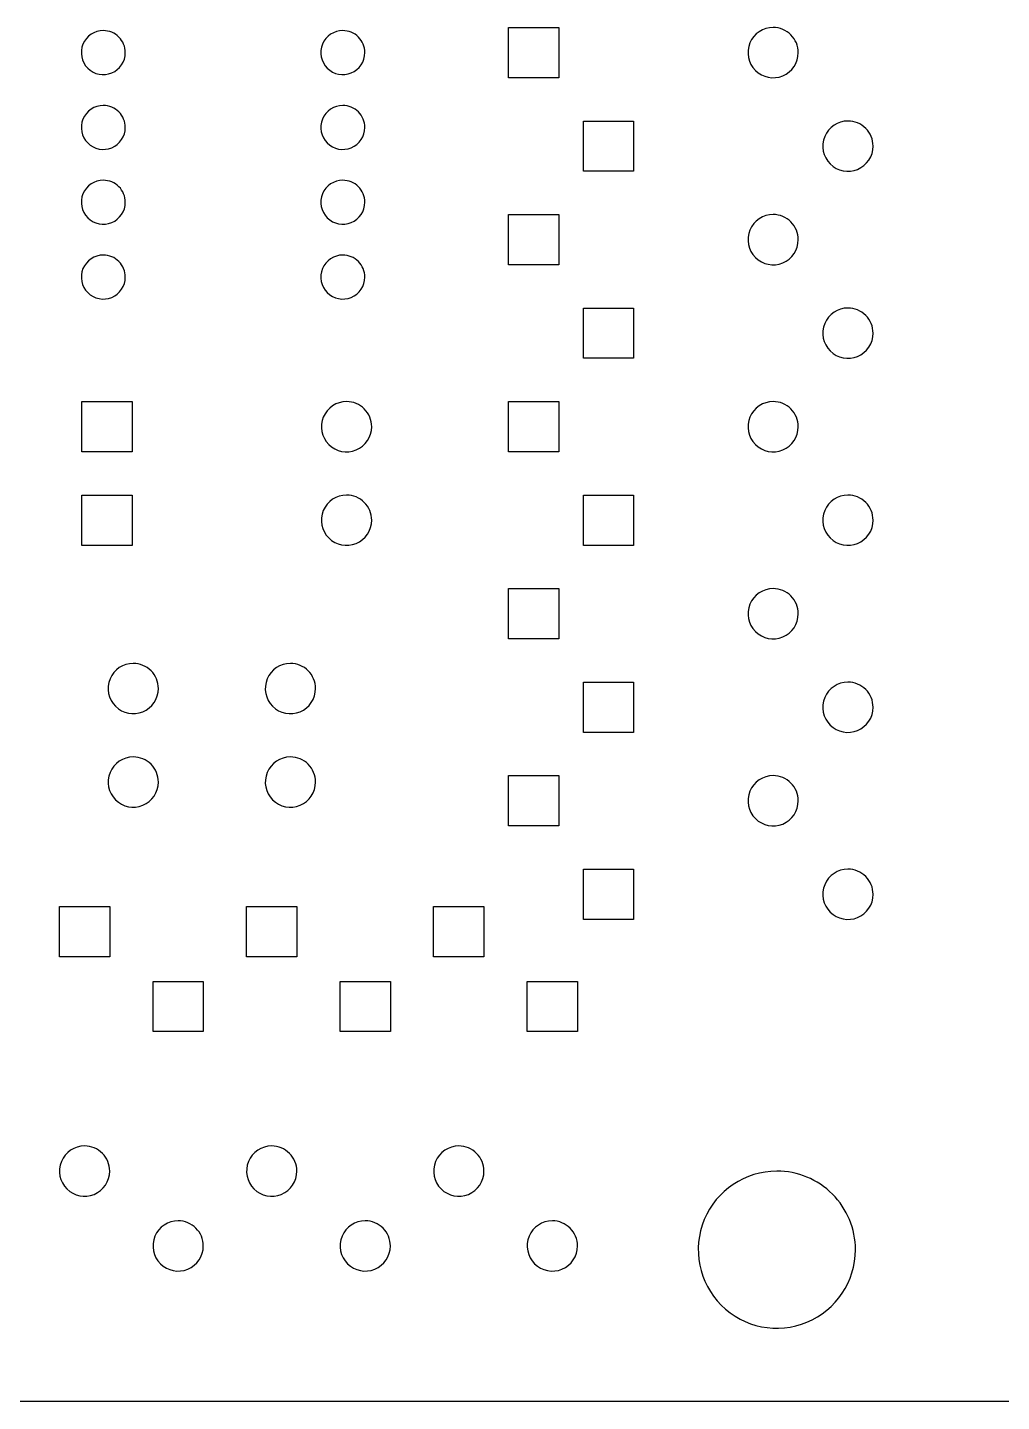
# Model space of a CAD drawing. Extents: x 2 to 288, y -137 to -43.
# Drawn here: x 145.07 to 176.06, y -136.91 to -93.18 of the extents above; entities that cross this region are included whole.
import ezdxf

# ---------------------------------------------------------------- set-up
doc = ezdxf.new("R2010")
doc.units = 0
doc.layers.get('0').update_dxf_attribs({"linetype": 'CONTINUOUS'})

msp = doc.modelspace()

# ---------------------------------------------------------------- linework, layer by layer
at = {"color": 7}
for points in [[(147.484297, -93.275811)], [(155.104287, -93.275811)], [(160.376479, -94.775809), (160.376479, -93.175811), (161.976477, -93.175811), (161.976477, -94.775809)], [(168.796468, -93.175811)], [(147.484297, -95.65706)], [(155.104287, -95.65706)], [(162.757728, -97.75237), (162.757728, -96.152372), (164.357726, -96.152372), (164.357726, -97.75237)], [(171.177717, -96.152372)], [(147.484297, -98.038309)], [(155.104287, -98.038309)], [(160.376479, -100.728931), (160.376479, -99.128933), (161.976477, -99.128933), (161.976477, -100.728931)], [(168.796468, -99.128933)], [(147.484297, -100.419557)], [(155.104287, -100.419557)], [(162.757728, -103.705492), (162.757728, -102.105494), (164.357726, -102.105494), (164.357726, -103.705492)], [(171.177717, -102.105494)], [(146.803367, -106.682053), (146.803367, -105.082055), (148.403365, -105.082055), (148.403365, -106.682053)], [(155.223356, -105.082055)], [(160.376479, -106.682053), (160.376479, -105.082055), (161.976477, -105.082055), (161.976477, -106.682053)], [(168.796468, -105.082055)], [(146.803367, -109.658614), (146.803367, -108.058616), (148.403365, -108.058616), (148.403365, -109.658614)], [(155.223356, -108.058616)], [(162.757728, -109.658614), (162.757728, -108.058616), (164.357726, -108.058616), (164.357726, -109.658614)], [(171.177717, -108.058616)], [(160.376479, -112.635175), (160.376479, -111.035177), (161.976477, -111.035177), (161.976477, -112.635175)], [(168.796468, -111.035177)], [(148.437426, -113.416426)], [(153.437419, -113.416426)], [(162.757728, -115.611736), (162.757728, -114.011738), (164.357726, -114.011738), (164.357726, -115.611736)], [(171.177717, -114.011738)], [(148.437426, -116.392987)], [(153.437419, -116.392987)], [(160.376479, -118.588297), (160.376479, -116.988299), (161.976477, -116.988299), (161.976477, -118.588297)], [(168.796468, -116.988299)], [(162.757728, -121.564858), (162.757728, -119.96486), (164.357726, -119.96486), (164.357726, -121.564858)], [(171.177717, -119.96486)], [(146.088986, -121.155485), (147.688984, -121.155485), (147.688984, -122.755483), (146.088986, -122.755483)], [(152.042108, -121.155485), (153.642106, -121.155485), (153.642106, -122.755483), (152.042108, -122.755483)], [(157.99523, -121.155485), (159.595228, -121.155485), (159.595228, -122.755483), (157.99523, -122.755483)], [(149.065547, -123.536734), (150.665545, -123.536734), (150.665545, -125.136731), (149.065547, -125.136731)], [(155.018669, -123.536734), (156.618667, -123.536734), (156.618667, -125.136731), (155.018669, -125.136731)], [(160.971791, -123.536734), (162.571789, -123.536734), (162.571789, -125.136731), (160.971791, -125.136731)], [(146.888985, -128.775475)], [(152.842107, -128.775475)], [(158.795229, -128.775475)], [(168.915537, -129.575795)], [(149.865546, -131.156723)], [(155.818668, -131.156723)], [(161.77179, -131.156723)]]:
    msp.add_lwpolyline(points, close=True, dxfattribs=at)
msp.add_lwpolyline([(231.4672, -136.908476), (58.738642, -136.908476)], dxfattribs=at)
for points in [[(147.484297, -93.275811), (147.201174, -93.275811), (146.945929, -93.44636), (146.837582, -93.707932)], [(147.979271, -93.480836), (147.847996, -93.349561), (147.669949, -93.275811), (147.484297, -93.275811)], [(148.184296, -93.97581), (148.184296, -93.790159), (148.110547, -93.612111), (147.979271, -93.480836)], [(155.104287, -93.275811), (154.821164, -93.275811), (154.565919, -93.44636), (154.457572, -93.707932)], [(155.599261, -93.480836), (155.467986, -93.349561), (155.289938, -93.275811), (155.104287, -93.275811)], [(155.804286, -93.97581), (155.804286, -93.790159), (155.730536, -93.612111), (155.599261, -93.480836)], [(168.796468, -93.175811), (168.472898, -93.175811), (168.18119, -93.370725), (168.057365, -93.669664)], [(169.362152, -93.410125), (169.212124, -93.260096), (169.008641, -93.175811), (168.796468, -93.175811)], [(169.596467, -93.97581), (169.596467, -93.763637), (169.512181, -93.560154), (169.362152, -93.410125)], [(146.837582, -93.707932), (146.729236, -93.969504), (146.789125, -94.270586), (146.989323, -94.470784)], [(147.752175, -94.622525), (148.013747, -94.514178), (148.184296, -94.258933), (148.184296, -93.97581)], [(154.457572, -93.707932), (154.349226, -93.969504), (154.409115, -94.270586), (154.609313, -94.470784)], [(155.372165, -94.622525), (155.633737, -94.514178), (155.804286, -94.258933), (155.804286, -93.97581)], [(168.057365, -93.669664), (167.933541, -93.968603), (168.001985, -94.312697), (168.230783, -94.541495)], [(169.102614, -94.714913), (169.401553, -94.591088), (169.596467, -94.299379), (169.596467, -93.97581)], [(146.989323, -94.470784), (147.189521, -94.670982), (147.490604, -94.730871), (147.752175, -94.622525)], [(154.609313, -94.470784), (154.809511, -94.670982), (155.110593, -94.730871), (155.372165, -94.622525)], [(168.230783, -94.541495), (168.459581, -94.770293), (168.803675, -94.838737), (169.102614, -94.714913)], [(147.484297, -95.65706), (147.201174, -95.65706), (146.945929, -95.827609), (146.837582, -96.089181)], [(147.979271, -95.862085), (147.847996, -95.730809), (147.669949, -95.65706), (147.484297, -95.65706)], [(155.104287, -95.65706), (154.821164, -95.65706), (154.565919, -95.827609), (154.457572, -96.089181)], [(155.599261, -95.862085), (155.467986, -95.730809), (155.289938, -95.65706), (155.104287, -95.65706)], [(146.837582, -96.089181), (146.729236, -96.350753), (146.789125, -96.651835), (146.989323, -96.852033)], [(148.184296, -96.357059), (148.184296, -96.171408), (148.110547, -95.99336), (147.979271, -95.862085)], [(154.457572, -96.089181), (154.349226, -96.350753), (154.409115, -96.651835), (154.609313, -96.852033)], [(155.804286, -96.357059), (155.804286, -96.171408), (155.730536, -95.99336), (155.599261, -95.862085)], [(171.177717, -96.152372), (170.854147, -96.152372), (170.562439, -96.347286), (170.438614, -96.646225)], [(171.743401, -96.386686), (171.593372, -96.236657), (171.38989, -96.152372), (171.177717, -96.152372)], [(147.752175, -97.003774), (148.013747, -96.895427), (148.184296, -96.640182), (148.184296, -96.357059)], [(155.372165, -97.003774), (155.633737, -96.895427), (155.804286, -96.640182), (155.804286, -96.357059)], [(170.438614, -96.646225), (170.314789, -96.945164), (170.383234, -97.289258), (170.612032, -97.518056)], [(171.977716, -96.952371), (171.977716, -96.740198), (171.89343, -96.536715), (171.743401, -96.386686)], [(146.989323, -96.852033), (147.189521, -97.052231), (147.490604, -97.11212), (147.752175, -97.003774)], [(154.609313, -96.852033), (154.809511, -97.052231), (155.110593, -97.11212), (155.372165, -97.003774)], [(171.483863, -97.691474), (171.782802, -97.567649), (171.977716, -97.27594), (171.977716, -96.952371)], [(170.612032, -97.518056), (170.84083, -97.746854), (171.184924, -97.815298), (171.483863, -97.691474)], [(147.484297, -98.038309), (147.201174, -98.038309), (146.945929, -98.208858), (146.837582, -98.47043)], [(147.979271, -98.243334), (147.847996, -98.112058), (147.669949, -98.038309), (147.484297, -98.038309)], [(148.184296, -98.738308), (148.184296, -98.552656), (148.110547, -98.374609), (147.979271, -98.243334)], [(155.104287, -98.038309), (154.821164, -98.038309), (154.565919, -98.208858), (154.457572, -98.47043)], [(155.599261, -98.243334), (155.467986, -98.112058), (155.289938, -98.038309), (155.104287, -98.038309)], [(155.804286, -98.738308), (155.804286, -98.552656), (155.730536, -98.374609), (155.599261, -98.243334)], [(146.837582, -98.47043), (146.729236, -98.732001), (146.789125, -99.033083), (146.989323, -99.233282)], [(147.752175, -99.385022), (148.013747, -99.276676), (148.184296, -99.021431), (148.184296, -98.738308)], [(154.457572, -98.47043), (154.349226, -98.732001), (154.409115, -99.033083), (154.609313, -99.233282)], [(155.372165, -99.385022), (155.633737, -99.276676), (155.804286, -99.021431), (155.804286, -98.738308)], [(146.989323, -99.233282), (147.189521, -99.43348), (147.490604, -99.493369), (147.752175, -99.385022)], [(154.609313, -99.233282), (154.809511, -99.43348), (155.110593, -99.493369), (155.372165, -99.385022)], [(168.796468, -99.128933), (168.472898, -99.128933), (168.18119, -99.323847), (168.057365, -99.622786)], [(169.362152, -99.363247), (169.212124, -99.213219), (169.008641, -99.128933), (168.796468, -99.128933)], [(168.057365, -99.622786), (167.933541, -99.921725), (168.001985, -100.265819), (168.230783, -100.494617)], [(169.596467, -99.928932), (169.596467, -99.716759), (169.512181, -99.513276), (169.362152, -99.363247)], [(169.102614, -100.668035), (169.401553, -100.54421), (169.596467, -100.252501), (169.596467, -99.928932)], [(147.484297, -100.419557), (147.201174, -100.419557), (146.945929, -100.590107), (146.837582, -100.851678)], [(147.979271, -100.624582), (147.847996, -100.493307), (147.669949, -100.419557), (147.484297, -100.419557)], [(155.104287, -100.419557), (154.821164, -100.419557), (154.565919, -100.590107), (154.457572, -100.851678)], [(155.599261, -100.624582), (155.467986, -100.493307), (155.289938, -100.419557), (155.104287, -100.419557)], [(168.230783, -100.494617), (168.459581, -100.723415), (168.803675, -100.791859), (169.102614, -100.668035)], [(146.837582, -100.851678), (146.729236, -101.11325), (146.789125, -101.414332), (146.989323, -101.614531)], [(148.184296, -101.119557), (148.184296, -100.933905), (148.110547, -100.755858), (147.979271, -100.624582)], [(154.457572, -100.851678), (154.349226, -101.11325), (154.409115, -101.414332), (154.609313, -101.614531)], [(155.804286, -101.119557), (155.804286, -100.933905), (155.730536, -100.755858), (155.599261, -100.624582)], [(147.752175, -101.766271), (148.013747, -101.657925), (148.184296, -101.40268), (148.184296, -101.119557)], [(155.372165, -101.766271), (155.633737, -101.657925), (155.804286, -101.40268), (155.804286, -101.119557)], [(146.989323, -101.614531), (147.189521, -101.814729), (147.490604, -101.874618), (147.752175, -101.766271)], [(154.609313, -101.614531), (154.809511, -101.814729), (155.110593, -101.874618), (155.372165, -101.766271)], [(171.177717, -102.105494), (170.854147, -102.105494), (170.562439, -102.300408), (170.438614, -102.599347)], [(171.743401, -102.339808), (171.593372, -102.18978), (171.38989, -102.105494), (171.177717, -102.105494)], [(170.438614, -102.599347), (170.314789, -102.898286), (170.383234, -103.24238), (170.612032, -103.471178)], [(171.977716, -102.905493), (171.977716, -102.69332), (171.89343, -102.489837), (171.743401, -102.339808)], [(171.483863, -103.644596), (171.782802, -103.520771), (171.977716, -103.229062), (171.977716, -102.905493)], [(170.612032, -103.471178), (170.84083, -103.699976), (171.184924, -103.76842), (171.483863, -103.644596)], [(155.223356, -105.082055), (154.899787, -105.082055), (154.608078, -105.276969), (154.484253, -105.575908)], [(155.789041, -105.316369), (155.639012, -105.166341), (155.435529, -105.082055), (155.223356, -105.082055)], [(156.023355, -105.882054), (156.023355, -105.669881), (155.939069, -105.466398), (155.789041, -105.316369)], [(168.796468, -105.082055), (168.472898, -105.082055), (168.18119, -105.276969), (168.057365, -105.575908)], [(169.362152, -105.316369), (169.212124, -105.166341), (169.008641, -105.082055), (168.796468, -105.082055)], [(169.596467, -105.882054), (169.596467, -105.669881), (169.512181, -105.466398), (169.362152, -105.316369)], [(154.484253, -105.575908), (154.360429, -105.874847), (154.428873, -106.218941), (154.657671, -106.447739)], [(168.057365, -105.575908), (167.933541, -105.874847), (168.001985, -106.218941), (168.230783, -106.447739)], [(155.529502, -106.621157), (155.828441, -106.497332), (156.023355, -106.205624), (156.023355, -105.882054)], [(169.102614, -106.621157), (169.401553, -106.497332), (169.596467, -106.205624), (169.596467, -105.882054)], [(154.657671, -106.447739), (154.886469, -106.676537), (155.230563, -106.744981), (155.529502, -106.621157)], [(168.230783, -106.447739), (168.459581, -106.676537), (168.803675, -106.744981), (169.102614, -106.621157)], [(155.223356, -108.058616), (154.899787, -108.058616), (154.608078, -108.25353), (154.484253, -108.552469)], [(155.789041, -108.292931), (155.639012, -108.142902), (155.435529, -108.058616), (155.223356, -108.058616)], [(156.023355, -108.858615), (156.023355, -108.646442), (155.939069, -108.442959), (155.789041, -108.292931)], [(171.177717, -108.058616), (170.854147, -108.058616), (170.562439, -108.25353), (170.438614, -108.552469)], [(171.743401, -108.292931), (171.593372, -108.142902), (171.38989, -108.058616), (171.177717, -108.058616)], [(171.977716, -108.858615), (171.977716, -108.646442), (171.89343, -108.442959), (171.743401, -108.292931)], [(154.484253, -108.552469), (154.360429, -108.851408), (154.428873, -109.195502), (154.657671, -109.4243)], [(155.529502, -109.597718), (155.828441, -109.473893), (156.023355, -109.182185), (156.023355, -108.858615)], [(170.438614, -108.552469), (170.314789, -108.851408), (170.383234, -109.195502), (170.612032, -109.4243)], [(171.483863, -109.597718), (171.782802, -109.473893), (171.977716, -109.182185), (171.977716, -108.858615)], [(154.657671, -109.4243), (154.886469, -109.653098), (155.230563, -109.721542), (155.529502, -109.597718)], [(170.612032, -109.4243), (170.84083, -109.653098), (171.184924, -109.721542), (171.483863, -109.597718)], [(168.796468, -111.035177), (168.472898, -111.035177), (168.18119, -111.230091), (168.057365, -111.52903)], [(169.362152, -111.269492), (169.212124, -111.119463), (169.008641, -111.035177), (168.796468, -111.035177)], [(169.596467, -111.835176), (169.596467, -111.623003), (169.512181, -111.41952), (169.362152, -111.269492)], [(168.057365, -111.52903), (167.933541, -111.827969), (168.001985, -112.172063), (168.230783, -112.400861)], [(169.102614, -112.574279), (169.401553, -112.450454), (169.596467, -112.158746), (169.596467, -111.835176)], [(168.230783, -112.400861), (168.459581, -112.629659), (168.803675, -112.698103), (169.102614, -112.574279)], [(148.437426, -113.416426), (148.113857, -113.416426), (147.822148, -113.61134), (147.698323, -113.910279)], [(149.003111, -113.65074), (148.853082, -113.500711), (148.649599, -113.416426), (148.437426, -113.416426)], [(149.237425, -114.216425), (149.237425, -114.004252), (149.15314, -113.800769), (149.003111, -113.65074)], [(153.437419, -113.416426), (153.11385, -113.416426), (152.822141, -113.61134), (152.698317, -113.910279)], [(154.003104, -113.65074), (153.853075, -113.500711), (153.649592, -113.416426), (153.437419, -113.416426)], [(154.237418, -114.216425), (154.237418, -114.004252), (154.153133, -113.800769), (154.003104, -113.65074)], [(147.698323, -113.910279), (147.574499, -114.209218), (147.642943, -114.553312), (147.871741, -114.78211)], [(152.698317, -113.910279), (152.574492, -114.209218), (152.642937, -114.553312), (152.871735, -114.78211)], [(171.177717, -114.011738), (170.854147, -114.011738), (170.562439, -114.206652), (170.438614, -114.505591)], [(171.743401, -114.246053), (171.593372, -114.096024), (171.38989, -114.011738), (171.177717, -114.011738)], [(148.743572, -114.955528), (149.042511, -114.831703), (149.237425, -114.539994), (149.237425, -114.216425)], [(153.743566, -114.955528), (154.042505, -114.831703), (154.237418, -114.539994), (154.237418, -114.216425)], [(170.438614, -114.505591), (170.314789, -114.80453), (170.383234, -115.148624), (170.612032, -115.377422)], [(171.977716, -114.811737), (171.977716, -114.599564), (171.89343, -114.396081), (171.743401, -114.246053)], [(147.871741, -114.78211), (148.100539, -115.010908), (148.444633, -115.079352), (148.743572, -114.955528)], [(152.871735, -114.78211), (153.100533, -115.010908), (153.444627, -115.079352), (153.743566, -114.955528)], [(171.483863, -115.55084), (171.782802, -115.427015), (171.977716, -115.135307), (171.977716, -114.811737)], [(170.612032, -115.377422), (170.84083, -115.60622), (171.184924, -115.674665), (171.483863, -115.55084)], [(148.437426, -116.392987), (148.113857, -116.392987), (147.822148, -116.587901), (147.698323, -116.88684)], [(149.003111, -116.627301), (148.853082, -116.477272), (148.649599, -116.392987), (148.437426, -116.392987)], [(149.237425, -117.192986), (149.237425, -116.980813), (149.15314, -116.77733), (149.003111, -116.627301)], [(153.437419, -116.392987), (153.11385, -116.392987), (152.822141, -116.587901), (152.698317, -116.88684)], [(154.003104, -116.627301), (153.853075, -116.477272), (153.649592, -116.392987), (153.437419, -116.392987)], [(154.237418, -117.192986), (154.237418, -116.980813), (154.153133, -116.77733), (154.003104, -116.627301)], [(147.698323, -116.88684), (147.574499, -117.185779), (147.642943, -117.529873), (147.871741, -117.758671)], [(148.743572, -117.932089), (149.042511, -117.808264), (149.237425, -117.516555), (149.237425, -117.192986)], [(152.698317, -116.88684), (152.574492, -117.185779), (152.642937, -117.529873), (152.871735, -117.758671)], [(153.743566, -117.932089), (154.042505, -117.808264), (154.237418, -117.516555), (154.237418, -117.192986)], [(168.796468, -116.988299), (168.472898, -116.988299), (168.18119, -117.183213), (168.057365, -117.482152)], [(169.362152, -117.222614), (169.212124, -117.072585), (169.008641, -116.988299), (168.796468, -116.988299)], [(168.057365, -117.482152), (167.933541, -117.781091), (168.001985, -118.125185), (168.230783, -118.353983)], [(169.596467, -117.788298), (169.596467, -117.576125), (169.512181, -117.372642), (169.362152, -117.222614)], [(147.871741, -117.758671), (148.100539, -117.987469), (148.444633, -118.055913), (148.743572, -117.932089)], [(152.871735, -117.758671), (153.100533, -117.987469), (153.444627, -118.055913), (153.743566, -117.932089)], [(169.102614, -118.527401), (169.401553, -118.403576), (169.596467, -118.111868), (169.596467, -117.788298)], [(168.230783, -118.353983), (168.459581, -118.582781), (168.803675, -118.651226), (169.102614, -118.527401)], [(171.177717, -119.96486), (170.854147, -119.96486), (170.562439, -120.159774), (170.438614, -120.458713)], [(171.743401, -120.199175), (171.593372, -120.049146), (171.38989, -119.96486), (171.177717, -119.96486)], [(171.977716, -120.764859), (171.977716, -120.552686), (171.89343, -120.349204), (171.743401, -120.199175)], [(170.438614, -120.458713), (170.314789, -120.757652), (170.383234, -121.101746), (170.612032, -121.330544)], [(171.483863, -121.503962), (171.782802, -121.380137), (171.977716, -121.088429), (171.977716, -120.764859)], [(170.612032, -121.330544), (170.84083, -121.559342), (171.184924, -121.627787), (171.483863, -121.503962)], [(146.888985, -128.775475), (146.565416, -128.775475), (146.273707, -128.970388), (146.149882, -129.269327)], [(147.45467, -129.009789), (147.304641, -128.85976), (147.101158, -128.775475), (146.888985, -128.775475)], [(147.688984, -129.575474), (147.688984, -129.363301), (147.604699, -129.159818), (147.45467, -129.009789)], [(152.842107, -128.775475), (152.518538, -128.775475), (152.226829, -128.970388), (152.103004, -129.269327)], [(153.407792, -129.009789), (153.257763, -128.85976), (153.05428, -128.775475), (152.842107, -128.775475)], [(153.642106, -129.575474), (153.642106, -129.363301), (153.557821, -129.159818), (153.407792, -129.009789)], [(158.795229, -128.775475), (158.47166, -128.775475), (158.179951, -128.970388), (158.056127, -129.269327)], [(159.360914, -129.009789), (159.210885, -128.85976), (159.007402, -128.775475), (158.795229, -128.775475)], [(159.595228, -129.575474), (159.595228, -129.363301), (159.510943, -129.159818), (159.360914, -129.009789)], [(146.149882, -129.269327), (146.026058, -129.568266), (146.094502, -129.91236), (146.3233, -130.141158)], [(152.103004, -129.269327), (151.97918, -129.568266), (152.047624, -129.91236), (152.276422, -130.141158)], [(158.056127, -129.269327), (157.932302, -129.568266), (158.000746, -129.91236), (158.229544, -130.141158)], [(147.195131, -130.314576), (147.49407, -130.190752), (147.688984, -129.899043), (147.688984, -129.575474)], [(153.148253, -130.314576), (153.447193, -130.190752), (153.642106, -129.899043), (153.642106, -129.575474)], [(159.101375, -130.314576), (159.400315, -130.190752), (159.595228, -129.899043), (159.595228, -129.575474)], [(168.915537, -129.575795), (167.904382, -129.575795), (166.992793, -130.184899), (166.605841, -131.119084)], [(170.683301, -130.308027), (170.214461, -129.839186), (169.578577, -129.575795), (168.915537, -129.575795)], [(146.3233, -130.141158), (146.552098, -130.369956), (146.896192, -130.438401), (147.195131, -130.314576)], [(152.276422, -130.141158), (152.505221, -130.369956), (152.849314, -130.438401), (153.148253, -130.314576)], [(158.229544, -130.141158), (158.458343, -130.369956), (158.802436, -130.438401), (159.101375, -130.314576)], [(171.415533, -132.075791), (171.415533, -131.412751), (171.152142, -130.776867), (170.683301, -130.308027)], [(149.865546, -131.156723), (149.541977, -131.156723), (149.250268, -131.351637), (149.126443, -131.650576)], [(150.431231, -131.391038), (150.281202, -131.241009), (150.077719, -131.156723), (149.865546, -131.156723)], [(155.818668, -131.156723), (155.495099, -131.156723), (155.20339, -131.351637), (155.079565, -131.650576)], [(156.384353, -131.391038), (156.234324, -131.241009), (156.030841, -131.156723), (155.818668, -131.156723)], [(161.77179, -131.156723), (161.448221, -131.156723), (161.156512, -131.351637), (161.032688, -131.650576)], [(162.337475, -131.391038), (162.187446, -131.241009), (161.983963, -131.156723), (161.77179, -131.156723)], [(166.605841, -131.119084), (166.218889, -132.053269), (166.432778, -133.128562), (167.147772, -133.843556)], [(150.665545, -131.956722), (150.665545, -131.744549), (150.58126, -131.541067), (150.431231, -131.391038)], [(156.618667, -131.956722), (156.618667, -131.744549), (156.534382, -131.541067), (156.384353, -131.391038)], [(162.571789, -131.956722), (162.571789, -131.744549), (162.487504, -131.541067), (162.337475, -131.391038)], [(149.126443, -131.650576), (149.002619, -131.949515), (149.071063, -132.293609), (149.299861, -132.522407)], [(150.171692, -132.695825), (150.470632, -132.572), (150.665545, -132.280292), (150.665545, -131.956722)], [(155.079565, -131.650576), (154.955741, -131.949515), (155.024185, -132.293609), (155.252983, -132.522407)], [(156.124814, -132.695825), (156.423754, -132.572), (156.618667, -132.280292), (156.618667, -131.956722)], [(161.032688, -131.650576), (160.908863, -131.949515), (160.977307, -132.293609), (161.206106, -132.522407)], [(162.077937, -132.695825), (162.376876, -132.572), (162.571789, -132.280292), (162.571789, -131.956722)], [(169.872244, -134.385487), (170.806429, -133.998535), (171.415533, -133.086945), (171.415533, -132.075791)], [(149.299861, -132.522407), (149.528659, -132.751205), (149.872753, -132.81965), (150.171692, -132.695825)], [(155.252983, -132.522407), (155.481782, -132.751205), (155.825875, -132.81965), (156.124814, -132.695825)], [(161.206106, -132.522407), (161.434904, -132.751205), (161.778997, -132.81965), (162.077937, -132.695825)], [(167.147772, -133.843556), (167.862766, -134.55855), (168.938059, -134.772439), (169.872244, -134.385487)]]:
    msp.add_open_spline(points, degree=3, dxfattribs=at)

doc.saveas('drawing.dxf')
